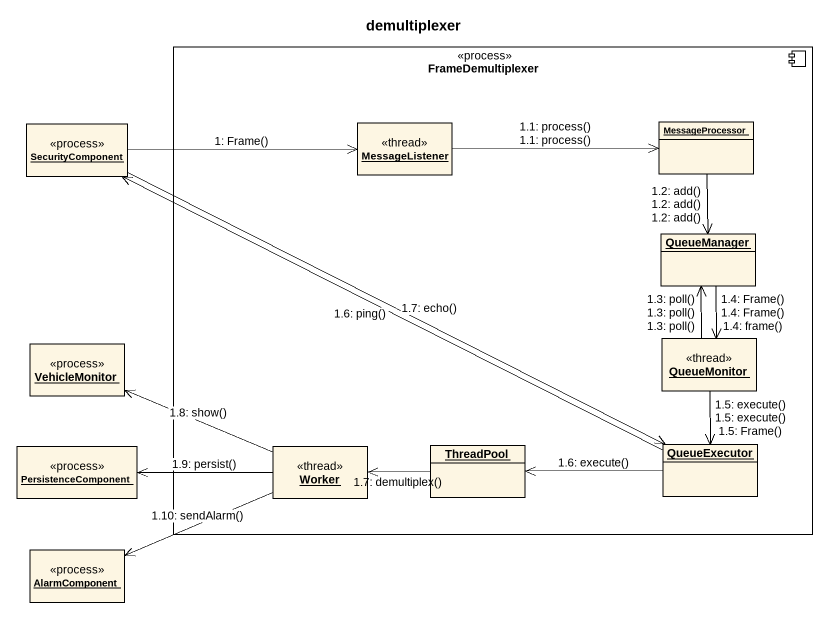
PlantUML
@startuml
title demultiplexer
hide circle
hide empty members
component FrameDemultiplexer <<process>> {
  object MessageListener <<thread>>
  object MessageProcessor
  object QueueManager
  object QueueMonitor <<thread>>
  object Worker <<thread>>
  object ThreadPool
  object QueueExecutor
}
object SecurityComponent <<process>>
object VehicleMonitor <<process>>
object PersistenceComponent <<process>>
object AlarmComponent <<process>>
SecurityComponent -right-> MessageListener : 1: Frame()
MessageListener -right-> MessageProcessor : 1.1: process()\n1.1: process()
MessageProcessor --> QueueManager : 1.2: add()\n1.2: add()\n1.2: add()
QueueMonitor -up-> QueueManager : 1.3: poll()\n1.3: poll()\n1.3: poll()
QueueManager --> QueueMonitor : 1.4: Frame()\n1.4: Frame()\n1.4: frame()
QueueMonitor --> QueueExecutor : 1.5: execute()\n1.5: execute()\n1.5: Frame()
QueueExecutor -left-> SecurityComponent : 1.6: ping()
QueueExecutor -left-> ThreadPool : 1.6: execute()
SecurityComponent -right-> QueueExecutor : 1.7: echo()
ThreadPool -left-> Worker : 1.7: demultiplex()
Worker -left-> VehicleMonitor : 1.8: show()
Worker -left-> PersistenceComponent : 1.9: persist()
Worker -left-> AlarmComponent : 1.10: sendAlarm()
@enduml
